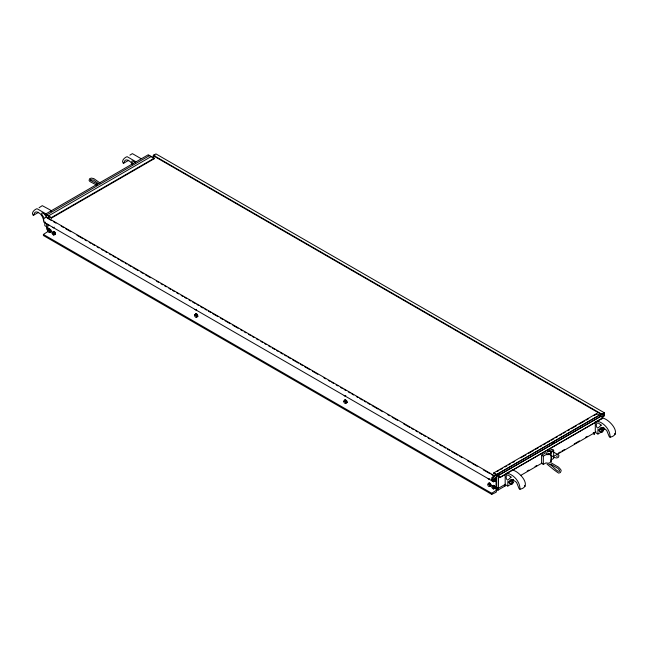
<?xml version="1.0" encoding="UTF-8"?>
<svg xmlns="http://www.w3.org/2000/svg" width="648" height="648" viewBox="0 0 648 648"><rect width="100%" height="100%" fill="white"/><g stroke="black" fill="none" stroke-linecap="round" stroke-linejoin="round"><path stroke-width="0.97" d="M48.389 218.36L48.389 216.375L51.395 218.109L154.273 158.703L154.273 158.169L148.238 154.783L45.352 214.188C45.158 216.57 45.603 214.099 46.575 215.258L46.697 216.505M46.486 215.128L45.984 214.666M505.173 474.49L505.173 484.542L507.805 486.057L507.805 481.505L508.907 482.144L509.636 480.743A6.78 3.912 60 0 1 512.552 479.52L516.561 482.404L519.17 488.786L519.98 489.24C533.183 486.575 518.797 470.651 512.228 470.067L506.971 473.097L506.444 474.093L506.137 473.567M601.814 419.029L602.34 418.033C608.918 418.616 623.303 434.549 610.092 437.206L609.29 436.752L606.682 430.377L602.664 427.486A6.78 3.912 60 0 0 599.756 428.709L599.027 430.11L597.926 429.478L597.926 434.03L595.293 432.516L595.293 421.459M557.515 455.949L556.624 456.524M511.896 470.651L512.228 470.067M602.34 418.033L597.083 421.07L596.557 422.059L596.257 421.54M48.389 228.299L48.106 228.695L46.697 227.489L46.697 223.495M47.839 230.615L49.353 229.287L50.431 229.902L50.965 231.287L50.431 232.049L49.45 232.616L48.381 232L47.839 230.615L49.353 229.287M49.45 232.616L50.965 231.287M54.213 227.14L53.679 227.902L52.601 227.286M52.067 233.053L53.582 231.725L54.651 232.34L55.185 233.726L54.651 234.487L53.679 235.054L52.601 234.438L52.067 233.053L53.582 231.725M53.679 235.054L55.185 233.726M196.603 309.331L196.069 310.092L194.991 309.469M194.457 315.244L195.971 313.916L197.041 314.531L197.575 315.916L197.041 316.678L196.069 317.245L194.991 316.629L194.457 315.244L195.971 313.916M196.069 317.245L197.575 315.916M345.813 395.474L345.279 396.236L344.209 395.62M343.667 401.387L345.182 400.059L346.259 400.675L346.793 402.06L346.259 402.821L345.279 403.388L344.209 402.773L343.667 401.387L345.182 400.059M345.279 403.388L346.793 402.06M489.791 478.621L489.248 479.382L488.179 478.759M488.179 483.773L487.644 484.534L488.179 485.919L489.248 486.535L490.763 485.206L490.228 483.821L489.151 483.205L488.179 483.773L489.248 484.388L489.791 485.773L489.248 486.535M488.616 483.967L489.151 483.205M492.407 481.197L493.476 481.82L494.991 480.492L494.448 479.107M494.991 480.492L493.476 481.82M491.864 486.972L493.379 485.644L494.448 486.259L494.991 487.644L494.448 488.406L493.476 488.973L492.407 488.357L491.864 486.972L493.379 485.644M493.476 488.973L494.991 487.644M550.93 453.835L551.019 451.737L551.019 453.568M551.084 454.531C552.031 458.744 551.902 464.819 545.981 462.883L543.34 464.405L541.598 463.409L541.598 455.171L546.143 452.547L546.855 453.965L549.763 453.924M519.98 489.24C520.166 482.031 514.099 474.765 506.971 473.097M610.092 437.206C610.286 429.997 604.22 422.731 597.083 421.07M45.66 213.702L37.009 208.705C34.709 209.304 30.958 212.738 33.048 215.217L33.688 215.023L34.943 212.398L36.061 211.928L37.438 212.082L40.079 213.678A6.78 3.912 60 0 1 42.987 218.263L43.716 220.506M135.772 161.668L127.129 156.67C124.829 157.27 121.079 160.704 123.169 163.183L123.809 162.988L125.064 160.372L126.182 159.902L127.559 160.056L130.191 161.644A6.78 3.912 60 0 1 132.322 164.43M97.087 183.732L96.584 185.036L97.467 184.032L90.534 180.282L90.995 180.63L90.744 179.52L90.356 179.958L93.296 179.942L98.407 183.562M45.352 214.188L51.395 217.566L154.273 158.169M48.503 215.881L151.429 156.435M593.876 432.524L593.244 432.491M52.877 231.944L54.108 231.628L55.347 234.293M488.454 483.424L489.872 482.995L491.103 484.736L491.103 485.66L489.685 486.089M551.416 451.859L550.841 452.385L550.533 451.972L551.456 451.113L558.13 454.58L558.989 455.617L558.365 457.367L556.729 457.982L554.202 457.488L548.176 453.292M39.034 207.773L42.266 205.667L50.212 209.952L51.241 211.629M129.908 155.139L132.386 153.633L141.029 158.638M496.724 487.175L497.113 487.985L498.417 488.292L498.539 476.191C502.419 479.471 495.688 472.781 493.727 472.943L493.727 473.486L496.724 475.219L499.341 473.712M508.413 472.635L602.583 418.268L602.648 417.142L596.606 413.546L493.727 472.943M48.381 229.854L49.45 230.469L50.431 229.902M52.601 232.292L53.679 232.916L54.651 232.34M194.991 314.483L196.069 315.098L197.041 314.531M344.209 400.626L345.279 401.25L346.259 400.675M489.248 484.388L490.228 483.821M489.791 485.773L490.763 485.206M492.407 486.211L493.476 486.826L494.448 486.259M33.453 215.29L38.71 212.261M123.574 163.264L128.831 160.226M46.81 214.901L149.737 155.455M496.724 478.362L496.166 477.819C491.508 483.076 490.577 477.43 494.659 476.41L494.659 475.867L46.324 217.023L43.683 218.749L43.683 222.029L492.026 480.873L496.076 478.945L496.02 490.528L491.735 493.274L43.392 234.43L43.392 235.516L491.735 494.367L496.166 492.237L496.724 490.18L497.478 489.742M601.644 416.923C604.673 417.255 605.362 410.565 601.676 414.631L153.341 155.779L153.341 155.237L155.974 153.924L604.317 412.768L604.317 416.04L602.292 417.417M153.341 155.779L154.775 154.953M47.531 217.841L49.28 216.829M152.377 157.31L155.002 155.795M43.392 234.43L47.677 231.676L47.92 224.257M497.21 471.469L498.952 470.464M500.702 469.46L502.443 468.455M505.059 466.941L506.801 465.936M508.542 464.932L510.292 463.919M512.908 462.413L514.65 461.408M520.749 457.885L525.982 454.864M528.598 453.349L533.831 450.328M535.572 449.323L538.188 447.817M539.938 446.804L541.679 445.8M543.421 444.795L546.037 443.281M547.779 442.276L549.528 441.272M551.27 440.259L553.886 438.753M555.628 437.748L557.377 436.736M559.985 435.229L561.735 434.225M563.476 433.212L565.218 432.208M567.834 430.701L569.584 429.689M571.325 428.684L576.558 425.663M579.174 424.156L584.399 421.135M586.148 420.123L588.765 418.616M593.997 415.595L596.606 414.088L596.606 413.546M496.57 474.498L599.457 415.101M494.659 475.867L492.026 477.6L492.026 480.873M496.611 474.595L599.497 415.198M153.341 155.237L601.676 414.088L604.317 412.768M492.132 477.552L497.372 474.522M599.594 415.506L602.211 413.991M552.533 443.005L554.275 441.993M498.263 475.47L601.15 416.073M498.304 475.567L601.19 416.17M492.132 479.504L497.372 476.474M601.336 416.453L603.086 415.441L603.086 413.489M499.584 477.6L506.558 473.575M512.657 470.051L596.363 421.726M499.697 477.665L506.671 473.639M541.598 455.171L543.34 456.168L545.981 454.645L549.617 454.596M551.675 451.356L553.659 450.206L553.659 458.444L551.019 459.975L551.084 461.854M527.156 471.08L528.898 470.075M535.005 466.552L536.746 465.539M558.544 452.96L560.285 451.948M562.035 450.943L564.651 449.437M574.241 443.896L579.466 440.875M585.573 437.351L587.315 436.347M508.907 482.144L513.289 479.617M599.027 430.11L603.41 427.583M498.417 488.292L505.391 484.259M521.089 475.203L542.012 463.118M553.351 456.573L596.071 431.908M497.478 489.094L496.724 489.532L496.724 475.219M603.102 428.976L604.608 428.109L604.608 429.195L603.053 430.094M498.045 490.066L505.075 486M507.805 486.057L513.062 483.027L513.062 479.382M597.926 434.03L603.183 430.993L603.183 427.356M600.761 431.609L599.408 431.487L599.408 430.523L600.761 428.838L601.773 429.64M510.648 483.643L509.288 483.521L509.288 482.558L509.822 481.505L511.369 480.929M48.276 228.614L46.753 227.667L46.697 228.728A1.061 0.616 60 0 0 47.45 230.032M615.357 434.176L614.547 433.715M525.236 486.203L524.426 485.749M50.074 232.065L50.836 232.219M49.888 232.178L51.305 231.749L50.836 229.805L49.313 228.922L48.843 230.324M54.302 234.503L55.064 234.657M54.108 234.617L55.534 234.187L55.064 232.243L53.541 231.36L53.071 232.762M196.692 316.694L197.454 316.848M196.498 316.799L197.924 316.37L197.454 314.426L195.931 313.551L195.461 314.952M345.902 402.845L347.134 402.521L346.664 400.577L345.141 399.695L344.671 401.096M345.716 402.951L346.947 402.627L346.478 400.683L344.955 399.808L344.485 401.201M494.1 481.27L494.861 481.424M493.914 481.375L495.331 480.946L494.861 479.002M488.924 482.946L490.447 483.829L490.917 485.773M493.152 485.384L494.675 486.267L495.145 488.211M489.872 485.984L490.633 486.138M494.1 488.422L494.861 488.576M493.914 488.535L495.331 488.098L494.861 486.154L493.339 485.279L492.683 486.786M96.584 185.036L89.926 181.529L89.084 180.508L89.578 178.735L91.263 178.103L93.838 178.613L100.019 182.987M148.619 155.366L149.461 155.852M152.021 157.407L154.273 158.703M602.583 418.268L602.275 417.506M593.997 432.54L594.548 434.03A1.061 0.616 60 0 1 593.795 434.468M553.659 450.206L551.926 449.21L547.382 451.826L547.763 452.045M47.199 218.068L51.573 220.595M53.33 221.608L55.955 223.131M61.212 226.16L63.836 227.675M65.586 228.687L70.843 231.725M76.966 235.256L83.098 238.796M84.848 239.809L86.605 240.821M89.23 242.336L90.979 243.348M92.729 244.361L94.487 245.373M97.111 246.888L98.861 247.901M101.485 249.415L103.243 250.428M104.992 251.44L106.742 252.453M109.366 253.967L111.124 254.98M112.874 255.984L115.498 257.507M117.248 258.52L119.005 259.524M120.755 260.536L123.379 262.051M125.129 263.064L126.887 264.076M128.636 265.089L131.261 266.603M133.01 267.616L138.267 270.653M140.891 272.168L143.524 273.683M145.274 274.695L150.522 277.725M156.654 281.264L158.404 282.277M161.036 283.792L162.786 284.804M164.535 285.817L166.285 286.829M168.917 288.344L170.667 289.356M172.417 290.369L174.166 291.381M176.799 292.896L178.548 293.909M181.173 295.423L182.922 296.436M184.68 297.448L186.43 298.453M189.054 299.975L190.804 300.98M192.561 301.992L195.186 303.507M196.935 304.519L198.685 305.532M200.443 306.545L203.067 308.059M204.817 309.072L206.566 310.084M208.316 311.097L210.948 312.611M212.698 313.624L217.955 316.653M220.579 318.176L223.204 319.691M224.961 320.703L230.21 323.733M232.835 325.247L238.091 328.285M240.716 329.8L242.474 330.812M244.223 331.825L245.973 332.837M248.597 334.352L250.355 335.364M252.104 336.369L253.854 337.381M256.478 338.904L258.236 339.908M260.861 341.431L262.61 342.436M264.36 343.448L266.117 344.461M268.742 345.975L270.491 346.988M272.241 348L274.874 349.515M276.623 350.528L278.373 351.54M280.122 352.553L282.755 354.067M284.504 355.08L286.254 356.092M288.004 357.097L290.636 358.619M292.386 359.632L298.509 363.164M300.267 364.176L302.891 365.699M304.641 366.703L309.898 369.741M312.522 371.255L317.779 374.293M323.911 377.825L325.661 378.837M328.285 380.36L330.035 381.364M331.792 382.377L333.542 383.389M336.166 384.904L337.916 385.916M340.548 387.431L342.298 388.444M344.048 389.456L345.797 390.469M348.43 391.983L350.179 392.996M351.929 394.008L353.678 395.021M356.311 396.536L358.061 397.548M359.81 398.561L362.435 400.075M364.192 401.088L365.942 402.092M367.691 403.105L370.316 404.619M372.065 405.632L378.197 409.171M379.947 410.184L382.579 411.699M387.828 414.736L389.586 415.749M392.21 417.263L397.467 420.293M403.591 423.833L409.722 427.372M411.472 428.385L413.221 429.397M415.854 430.912L417.604 431.924M419.353 432.937L421.986 434.452M423.735 435.464L425.485 436.477M428.109 437.991L429.867 439.004M431.617 440.016L433.366 441.021M435.991 442.544L437.74 443.548M439.498 444.56L442.122 446.083M443.872 447.088L445.622 448.1M447.379 449.113L450.004 450.627M451.753 451.64L457.885 455.18M459.635 456.192L462.259 457.707M467.516 460.744L470.14 462.259M471.898 463.271L477.147 466.301M483.278 469.841L489.41 473.38M491.16 474.393L494.659 476.41M48.381 224.848L49.45 225.464M46.575 226.711L44.817 225.698L44.817 222.053M551.318 462.931L558.649 467.24L560.706 469.5L561.192 470.683L560.374 472.554L558.673 473.121C554.567 470.57 550.824 467.224 547.034 464.114M550.581 464.081L557.952 468.415L559.467 470.173L559.394 471.412C556.235 471.72 552.76 465.126 548.856 464.122M504.986 484.348L505.173 485.627A1.061 0.616 60 0 1 504.428 486.057M135.262 162.81C133.253 160.194 129.722 160.226 133.091 163.604M43.902 217.534C38.337 210.6 44.534 212.398 46.138 216.853M494.675 479.115L495.145 481.059M496.724 487.142L497.008 487.871L498.361 488.39L498.417 489.532A1.061 0.616 60 0 1 497.664 489.961M493.476 479.674L494.011 481.059M493.476 486.826L494.011 488.211M345.279 401.25L345.813 402.627M196.069 315.098L196.603 316.483M53.679 232.916L54.213 234.293M49.45 230.469L49.985 231.854M44.874 221.932L45.158 222.677M601.676 414.088L601.676 414.631M551.019 455.398L551.019 459.975M543.34 456.168L543.34 464.405M492.869 485.757L492.869 486.68M491.735 493.274L491.735 494.367M197.737 316.483L196.498 313.81L195.737 313.656L195.267 315.058M51.395 217.566L51.395 218.109M51.119 231.854L49.888 229.181L49.127 229.028L48.657 230.429M511.094 477.163L507.773 480.152C505.95 479.65 505.481 475.697 507.254 475.146L507.919 474.854L511.094 477.163M601.214 425.137L597.893 428.125C596.071 427.615 595.601 423.662 597.375 423.12L598.031 422.82L601.214 425.137M513.005 482.452L512.001 484.421L510.64 484.299L511.175 482.29L512.722 481.707L513.005 482.452M603.126 430.418L602.114 432.394L600.761 432.273L601.295 430.256L602.843 429.681L603.126 430.418M550.063 451.146L548.751 451.445L548.694 450.943L550.063 451.146"/></g></svg>
